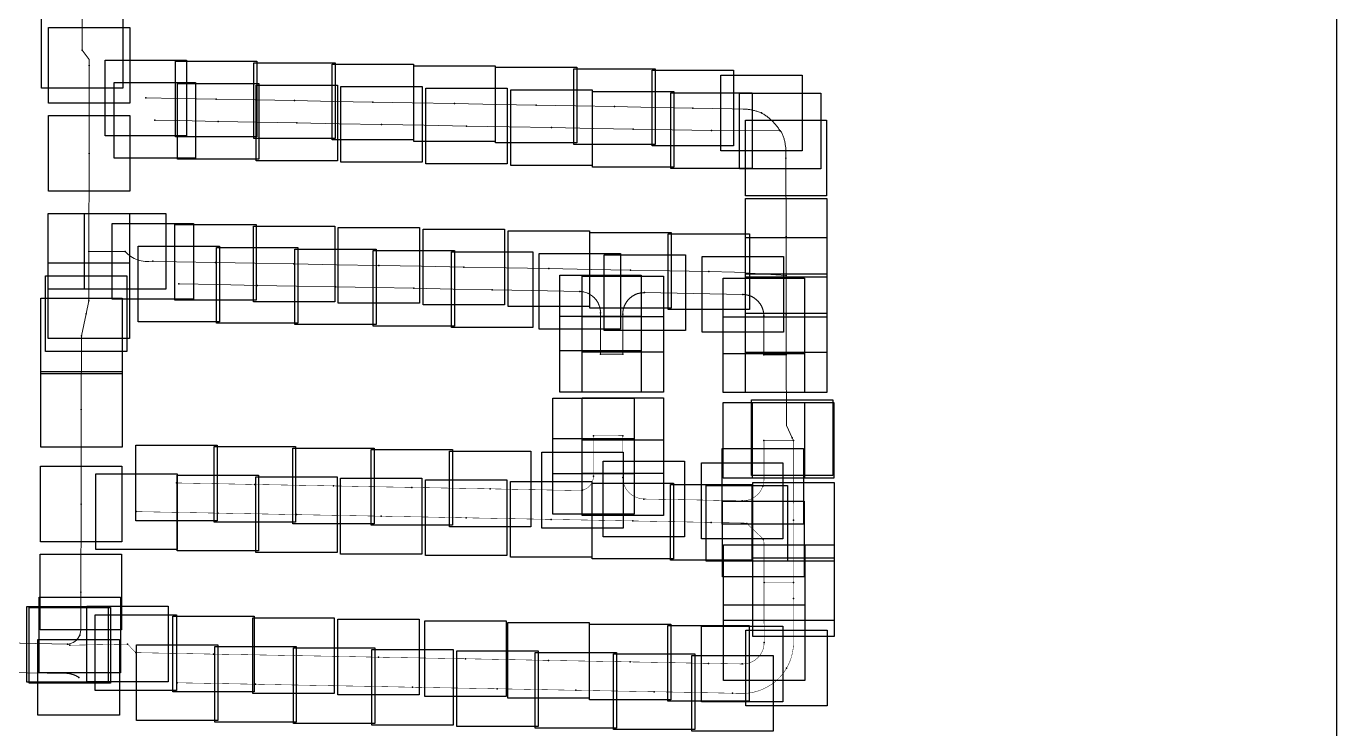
# Model space of a CAD drawing. Header units: millimetres. Extents: x 881174 to 1703730, y 372762 to 704197.
# Drawn here: x 885005 to 887011, y 667898 to 668975 of the extents above; entities that cross this region are included whole.
import ezdxf

# ---------------------------------------------------------------- set-up
doc = ezdxf.new("R2010")
doc.units = ezdxf.units.MM
for name, color, linetype, lineweight in [('2Block', 190, 'Continuous', 30), ('Capa1', 190, 'Continuous', 30), ('Exercise01', 190, 'Continuous', 30)]:
    doc.layers.add(name, color=color, linetype=linetype, lineweight=lineweight)
doc.layers.add('Polyline01', color=7, linetype='Continuous', lineweight=60, true_color=0xa451a4)

msp = doc.modelspace()

# ---------------------------------------------------------------- linework, layer by layer
at = {"layer": '2Block', "ltscale": 1.5}
for points in [[(885028.6, 668995.9), (885153.1, 668995.9), (885153.1, 668879.9), (885028.6, 668879.9)], [(885039.5, 668972.7), (885164, 668972.7), (885164, 668856.8), (885039.5, 668856.8)], [(885039.5, 668972.7), (885164, 668972.7), (885164, 668856.8), (885039.5, 668856.8)], [(885126.1, 668922.9), (885250.5, 668922.9), (885250.5, 668807), (885126.1, 668807)], [(885233.5, 668920.9), (885358, 668920.9), (885358, 668805), (885233.5, 668805)], [(885353.5, 668918.7), (885478, 668918.7), (885478, 668802.7), (885353.5, 668802.7)], [(885473.5, 668916.4), (885598, 668916.4), (885598, 668800.5), (885473.5, 668800.5)], [(885598.5, 668914.1), (885723, 668914.1), (885723, 668798.1), (885598.5, 668798.1)], [(885723.4, 668911.7), (885847.9, 668911.7), (885847.9, 668795.8), (885723.4, 668795.8)], [(885843.4, 668909.4), (885967.9, 668909.4), (885967.9, 668793.5), (885843.4, 668793.5)], [(885963.4, 668907.2), (886087.9, 668907.2), (886087.9, 668791.2), (885963.4, 668791.2)], [(886068.3, 668899.9), (886192.8, 668899.9), (886192.8, 668784), (886068.3, 668784)], [(885139.7, 668888.7), (885264.1, 668888.7), (885264.1, 668772.7), (885139.7, 668772.7)], [(885236.9, 668886.8), (885361.4, 668886.8), (885361.4, 668770.9), (885236.9, 668770.9)], [(885357.2, 668884.6), (885481.7, 668884.6), (885481.7, 668768.6), (885357.2, 668768.6)], [(885486.8, 668882.1), (885611.3, 668882.1), (885611.3, 668766.2), (885486.8, 668766.2)], [(885616.8, 668879.7), (885741.3, 668879.7), (885741.3, 668763.8), (885616.8, 668763.8)], [(885746.8, 668877.3), (885871.3, 668877.3), (885871.3, 668761.3), (885746.8, 668761.3)], [(885871.8, 668874.9), (885996.3, 668874.9), (885996.3, 668759), (885871.8, 668759)], [(885991.8, 668872.6), (886116.2, 668872.6), (886116.2, 668756.7), (885991.8, 668756.7)], [(886096.9, 668872.2), (886221.3, 668872.2), (886221.3, 668756.2), (886096.9, 668756.2)], [(885039.2, 668837.7), (885163.7, 668837.7), (885163.7, 668721.8), (885039.2, 668721.8)], [(886105.8, 668830.8), (886230.2, 668830.8), (886230.2, 668714.8), (886105.8, 668714.8)], [(886105.8, 668710.8), (886230.3, 668710.8), (886230.3, 668594.8), (886105.8, 668594.8)], [(885038.8, 668687.7), (885163.3, 668687.7), (885163.3, 668571.8), (885038.8, 668571.8)], [(885094.2, 668687.8), (885218.7, 668687.8), (885218.7, 668571.8), (885094.2, 668571.8)], [(885136.7, 668672.7), (885261.2, 668672.7), (885261.2, 668556.8), (885136.7, 668556.8)], [(885232.8, 668670.9), (885357.3, 668670.9), (885357.3, 668554.9), (885232.8, 668554.9)], [(885352.8, 668668.6), (885477.3, 668668.6), (885477.3, 668552.7), (885352.8, 668552.7)], [(885482.8, 668666.2), (885607.3, 668666.2), (885607.3, 668550.2), (885482.8, 668550.2)], [(885612.8, 668663.7), (885737.2, 668663.7), (885737.2, 668547.8), (885612.8, 668547.8)], [(885742.7, 668661.3), (885867.2, 668661.3), (885867.2, 668545.4), (885742.7, 668545.4)], [(885867.7, 668658.9), (885992.2, 668658.9), (885992.2, 668543), (885867.7, 668543)], [(885176.4, 668637.9), (885300.9, 668637.9), (885300.9, 668522), (885176.4, 668522)], [(885987.7, 668656.7), (886112.2, 668656.7), (886112.2, 668540.7), (885987.7, 668540.7)], [(886105.9, 668650.8), (886230.4, 668650.8), (886230.4, 668534.8), (886105.9, 668534.8)], [(886105.9, 668650.8), (886230.4, 668650.8), (886230.4, 668534.8), (886105.9, 668534.8)], [(885296.4, 668635.7), (885420.9, 668635.7), (885420.9, 668519.7), (885296.4, 668519.7)], [(885416.3, 668633.4), (885540.8, 668633.4), (885540.8, 668517.5), (885416.3, 668517.5)], [(885536.3, 668631.2), (885660.8, 668631.2), (885660.8, 668515.2), (885536.3, 668515.2)], [(885656.3, 668628.9), (885780.8, 668628.9), (885780.8, 668513), (885656.3, 668513)], [(885790.1, 668626.4), (885914.6, 668626.4), (885914.6, 668510.4), (885790.1, 668510.4)], [(885889.5, 668624.5), (886014, 668624.5), (886014, 668508.6), (885889.5, 668508.6)], [(886039.6, 668621.7), (886164.1, 668621.7), (886164.1, 668505.8), (886039.6, 668505.8)], [(885038.7, 668612), (885163.2, 668612), (885163.2, 668496.1), (885038.7, 668496.1)], [(885038.7, 668612), (885163.2, 668612), (885163.2, 668496.1), (885038.7, 668496.1)], [(885034.6, 668592.1), (885159.1, 668592.1), (885159.1, 668476.2), (885034.6, 668476.2)], [(885034.6, 668592.1), (885159.1, 668592.1), (885159.1, 668476.2), (885034.6, 668476.2)], [(885821.9, 668593.4), (885946.4, 668593.4), (885946.4, 668477.5), (885821.9, 668477.5)], [(885855.9, 668591.6), (885980.4, 668591.6), (885980.4, 668475.6), (885855.9, 668475.6)], [(886071.9, 668588.8), (886196.4, 668588.8), (886196.4, 668472.8), (886071.9, 668472.8)], [(886105.9, 668590.8), (886230.4, 668590.8), (886230.4, 668474.8), (886105.9, 668474.8)], [(885027.5, 668558.2), (885152, 668558.2), (885152, 668442.3), (885027.5, 668442.3)], [(885821.9, 668530.3), (885946.4, 668530.3), (885946.4, 668414.3), (885821.9, 668414.3)], [(885822, 668530.3), (885946.5, 668530.3), (885946.5, 668414.3), (885822, 668414.3)], [(885855.9, 668530.2), (885980.4, 668530.2), (885980.4, 668414.3), (885855.9, 668414.3)], [(886071.9, 668529.5), (886196.4, 668529.5), (886196.4, 668413.5), (886071.9, 668413.5)], [(886106, 668529.4), (886230.5, 668529.4), (886230.5, 668413.5), (886106, 668413.5)], [(886106, 668529.4), (886230.5, 668529.4), (886230.5, 668413.5), (886106, 668413.5)], [(885027.3, 668445.6), (885151.8, 668445.6), (885151.8, 668329.6), (885027.3, 668329.6)], [(885811, 668405.1), (885935.5, 668405.1), (885935.5, 668289.1), (885811, 668289.1)], [(885856, 668405.4), (885980.4, 668405.4), (885980.4, 668289.4), (885856, 668289.4)], [(886072, 668398.3), (886196.5, 668398.3), (886196.5, 668282.3), (886072, 668282.3)], [(886115.2, 668402.3), (886239.6, 668402.3), (886239.6, 668286.3), (886115.2, 668286.3)], [(886117, 668398.3), (886241.5, 668398.3), (886241.5, 668282.3), (886117, 668282.3)], [(885811.1, 668343.3), (885935.6, 668343.3), (885935.6, 668227.4), (885811.1, 668227.4)], [(885856.1, 668341.3), (885980.6, 668341.3), (885980.6, 668225.4), (885856.1, 668225.4)], [(885173.1, 668333), (885297.5, 668333), (885297.5, 668217), (885173.1, 668217)], [(885293, 668330.7), (885417.5, 668330.7), (885417.5, 668214.8), (885293, 668214.8)], [(885413, 668328.4), (885537.5, 668328.4), (885537.5, 668212.5), (885413, 668212.5)], [(885533, 668326.2), (885657.5, 668326.2), (885657.5, 668210.2), (885533, 668210.2)], [(885653, 668323.9), (885777.5, 668323.9), (885777.5, 668208), (885653, 668208)], [(885794.2, 668322), (885918.7, 668322), (885918.7, 668206), (885794.2, 668206)], [(886070.3, 668327.9), (886194.7, 668327.9), (886194.7, 668211.9), (886070.3, 668211.9)], [(885026.9, 668300.7), (885151.4, 668300.7), (885151.4, 668184.7), (885026.9, 668184.7)], [(885888.4, 668308.4), (886012.9, 668308.4), (886012.9, 668192.5), (885888.4, 668192.5)], [(886038.5, 668305.6), (886163, 668305.6), (886163, 668189.6), (886038.5, 668189.6)], [(885111.5, 668289.1), (885236, 668289.1), (885236, 668173.2), (885111.5, 668173.2)], [(885236.4, 668286.8), (885360.9, 668286.8), (885360.9, 668170.8), (885236.4, 668170.8)], [(885356.4, 668284.5), (885480.9, 668284.5), (885480.9, 668168.6), (885356.4, 668168.6)], [(885486.4, 668282.1), (885610.9, 668282.1), (885610.9, 668166.1), (885486.4, 668166.1)], [(885616.3, 668279.6), (885740.8, 668279.6), (885740.8, 668163.7), (885616.3, 668163.7)], [(885746.3, 668277.2), (885870.8, 668277.2), (885870.8, 668161.2), (885746.3, 668161.2)], [(886117.1, 668275.8), (886241.6, 668275.8), (886241.6, 668159.8), (886117.1, 668159.8)], [(886117.1, 668275.8), (886241.6, 668275.8), (886241.6, 668159.8), (886117.1, 668159.8)], [(885871.3, 668274.8), (885995.8, 668274.8), (885995.8, 668158.9), (885871.3, 668158.9)], [(885991.3, 668272.6), (886115.8, 668272.6), (886115.8, 668156.6), (885991.3, 668156.6)], [(886046, 668270.9), (886170.5, 668270.9), (886170.5, 668155), (886046, 668155)], [(886071.1, 668246.9), (886195.6, 668246.9), (886195.6, 668131), (886071.1, 668131)], [(886072.2, 668180.3), (886196.7, 668180.3), (886196.7, 668064.4), (886072.2, 668064.4)], [(886117.2, 668180.4), (886241.7, 668180.4), (886241.7, 668064.4), (886117.2, 668064.4)], [(886117.3, 668180.4), (886241.7, 668180.4), (886241.7, 668064.4), (886117.3, 668064.4)], [(886117.3, 668180.4), (886241.7, 668180.4), (886241.7, 668064.4), (886117.3, 668064.4)], [(885026.6, 668165.8), (885151.1, 668165.8), (885151.1, 668049.9), (885026.6, 668049.9)], [(886117.2, 668155.8), (886241.7, 668155.8), (886241.7, 668039.8), (886117.2, 668039.8)], [(885024.9, 668100), (885149.4, 668100), (885149.4, 667984), (885024.9, 667984)], [(885006, 668086), (885130.4, 668086), (885130.4, 667970), (885006, 667970)], [(885009.6, 668084.4), (885134.1, 668084.4), (885134.1, 667968.4), (885009.6, 667968.4)], [(885098, 668086.1), (885222.5, 668086.1), (885222.5, 667970.2), (885098, 667970.2)], [(886072.2, 668088.5), (886196.7, 668088.5), (886196.7, 667972.6), (886072.2, 667972.6)], [(885110.6, 668073.1), (885235.1, 668073.1), (885235.1, 667957.2), (885110.6, 667957.2)], [(885229.7, 668070.8), (885354.2, 668070.8), (885354.2, 667954.8), (885229.7, 667954.8)], [(885351.9, 668068.6), (885476.4, 668068.6), (885476.4, 667952.6), (885351.9, 667952.6)], [(885482.3, 668066.1), (885606.8, 668066.1), (885606.8, 667950.2), (885482.3, 667950.2)], [(885615.3, 668063.7), (885739.8, 668063.7), (885739.8, 667947.7), (885615.3, 667947.7)], [(885742.3, 668061.2), (885866.7, 668061.2), (885866.7, 667945.3), (885742.3, 667945.3)], [(885867.2, 668058.9), (885991.7, 668058.9), (885991.7, 667942.9), (885867.2, 667942.9)], [(885987.2, 668056.6), (886111.7, 668056.6), (886111.7, 667940.7), (885987.2, 667940.7)], [(886038.7, 668055.6), (886163.1, 668055.6), (886163.1, 667939.7), (886038.7, 667939.7)], [(885023.2, 668035), (885147.7, 668035), (885147.7, 667919.1), (885023.2, 667919.1)], [(886106.6, 668049.3), (886231.1, 668049.3), (886231.1, 667933.4), (886106.6, 667933.4)], [(885174.1, 668026.9), (885298.6, 668026.9), (885298.6, 667911), (885174.1, 667911)], [(885294.1, 668024.6), (885418.5, 668024.6), (885418.5, 667908.7), (885294.1, 667908.7)], [(885414, 668022.4), (885538.5, 668022.4), (885538.5, 667906.4), (885414, 667906.4)], [(885534, 668020.1), (885658.5, 668020.1), (885658.5, 667904.2), (885534, 667904.2)], [(885664, 668017.7), (885788.5, 668017.7), (885788.5, 667901.7), (885664, 667901.7)], [(885784, 668015.4), (885908.5, 668015.4), (885908.5, 667899.5), (885784, 667899.5)], [(885903.9, 668013.2), (886028.4, 668013.2), (886028.4, 667897.2), (885903.9, 667897.2)], [(886023.9, 668010.9), (886148.4, 668010.9), (886148.4, 667895), (886023.9, 667895)]]:
    msp.add_lwpolyline(points, close=True, dxfattribs=at)
at = {"layer": 'Capa1', "color": 1}
for p in [(885090.9, 668937.9), (885101.7, 668914.7), (885101.7, 668914.7), (885188.3, 668865), (885295.8, 668862.9), (885415.8, 668860.7), (885535.7, 668858.4), (885660.7, 668856.1), (885785.7, 668853.7), (885905.7, 668851.5), (886025.6, 668849.2), (886130.6, 668841.9), (885201.9, 668830.7), (885299.1, 668828.9), (885419.5, 668826.6), (885549.1, 668824.2), (885679.1, 668821.7), (885809, 668819.3), (885934, 668816.9), (886054, 668814.7), (886159.1, 668814.2), (885101.4, 668779.7), (886168, 668772.8), (886168.1, 668652.8), (885101.1, 668629.7), (885156.5, 668629.8), (885198.9, 668614.7), (885295.1, 668612.9), (885415, 668610.7), (885545, 668608.2), (885675, 668605.8), (885805, 668603.3), (885930, 668601), (886049.9, 668598.7), (885238.6, 668580), (885358.6, 668577.7), (886168.1, 668592.8), (886168.1, 668592.8), (885478.6, 668575.5), (885598.6, 668573.2), (885718.5, 668570.9), (885852.4, 668568.4), (885951.7, 668566.6), (886101.8, 668563.7), (885100.9, 668554.1), (885100.9, 668554.1), (885096.9, 668534.2), (885096.9, 668534.2), (885884.2, 668535.5), (885918.1, 668533.6), (886134.1, 668530.8), (886168.2, 668532.8), (885089.8, 668500.2), (885884.2, 668472.3), (885884.2, 668472.3), (885918.2, 668472.3), (886134.2, 668471.5), (886168.2, 668471.5), (886168.2, 668471.5), (885089.5, 668387.6), (885873.3, 668347.1), (885918.2, 668347.4), (886134.3, 668340.3), (886177.4, 668344.3), (886179.3, 668340.3), (885873.3, 668285.3), (885918.3, 668283.4), (885235.3, 668275), (885355.3, 668272.7), (885475.3, 668270.5), (885595.2, 668268.2), (885715.2, 668266), (885856.5, 668264), (886132.5, 668269.9), (885089.2, 668242.7), (885950.6, 668250.4), (886100.7, 668247.6), (885173.7, 668231.1), (885298.7, 668228.8), (885418.6, 668226.5), (885548.6, 668224.1), (885678.6, 668221.6), (885808.6, 668219.2), (885933.5, 668216.8), (886179.4, 668217.8), (886179.4, 668217.8), (886053.5, 668214.6), (886108.2, 668213), (886133.3, 668189), (886134.4, 668122.4), (886179.4, 668122.4), (886179.5, 668122.4), (886179.5, 668122.4), (885088.9, 668107.9), (886179.4, 668097.8), (885087.1, 668042), (885068.2, 668028), (885071.9, 668026.4), (885160.3, 668028.1), (885172.8, 668015.1), (886134.5, 668030.6), (885291.9, 668012.8), (885414.1, 668010.6), (885544.5, 668008.1), (885677.5, 668005.7), (885804.5, 668003.2), (885929.5, 668000.9), (886049.5, 667998.6), (886100.9, 667997.7), (885085.5, 667977.1), (886168.9, 667991.3), (885236.3, 667968.9), (885356.3, 667966.7), (885476.3, 667964.4), (885596.3, 667962.1), (885726.2, 667959.7), (885846.2, 667957.4), (885966.2, 667955.2), (886086.2, 667952.9)]:
    msp.add_point(p, dxfattribs=at)
at = {"layer": 'Exercise01', "ltscale": 1.5}
msp.add_lwpolyline([(881173.9, 665063.8), (887011, 665063.8), (887011, 673564.4), (881173.9, 673564.4)], close=True, dxfattribs=at)
at = {"layer": 'Polyline01', "lineweight": 0}
for points in [[(885090.9, 668937.9), (885091, 669034.7)], [(885101.7, 668914.7), (885101.4, 668923.8), (885090.9, 668937.9)], [(885101.4, 668779.7), (885101.7, 668914.7)], [(885295.8, 668862.9), (885235.8, 668864.1), (885188.3, 668865)], [(885415.8, 668860.7), (885355.8, 668861.8), (885295.8, 668862.9), (885295.8, 668862.9)], [(885535.7, 668858.4), (885475.7, 668859.6), (885415.8, 668860.7)], [(885660.7, 668856.1), (885595.7, 668857.3), (885535.7, 668858.4), (885535.7, 668858.4)], [(885785.7, 668853.7), (885725.7, 668854.9), (885660.7, 668856.1)], [(885905.7, 668851.5), (885845.7, 668852.6), (885785.7, 668853.7)], [(886025.6, 668849.2), (885965.7, 668850.3), (885905.7, 668851.5)], [(886130.6, 668841.9), (886130, 668842.2), (886128.7, 668842.7), (886127.4, 668843.2), (886126.1, 668843.6), (886124.8, 668844), (886123.5, 668844.4), (886122.2, 668844.8), (886120.9, 668845.2), (886119.6, 668845.5), (886118.3, 668845.8), (886116.9, 668846.1), (886115.6, 668846.4), (886114.3, 668846.6), (886112.9, 668846.9), (886111.6, 668847.1), (886110.2, 668847.2), (886108.9, 668847.4), (886107.5, 668847.5), (886106.2, 668847.6), (886104.8, 668847.7), (886102.5, 668847.8), (886085.6, 668848.1), (886025.6, 668849.2), (886025.6, 668849.2)], [(886159.1, 668814.2), (886158.7, 668814.9), (886158, 668816), (886157.2, 668817.2), (886156.5, 668818.3), (886155.7, 668819.4), (886154.9, 668820.5), (886154, 668821.6), (886153.2, 668822.6), (886152.3, 668823.7), (886151.4, 668824.7), (886150.5, 668825.7), (886149.6, 668826.8), (886148.7, 668827.7), (886147.7, 668828.7), (886146.8, 668829.7), (886145.8, 668830.6), (886144.8, 668831.5), (886143.8, 668832.4), (886142.7, 668833.3), (886141.7, 668834.2), (886140.6, 668835.1), (886139.6, 668835.9), (886138.5, 668836.7), (886137.4, 668837.5), (886136.2, 668838.3), (886135.1, 668839), (886134, 668839.8), (886132.8, 668840.5), (886131.6, 668841.2), (886130.6, 668841.9)], [(885299.1, 668828.9), (885239.1, 668830), (885201.9, 668830.7)], [(885419.5, 668826.6), (885359.1, 668827.7), (885299.1, 668828.9)], [(885549.1, 668824.2), (885484.1, 668825.4), (885419.5, 668826.6)], [(885679.1, 668821.7), (885614.1, 668823), (885549.1, 668824.2)], [(885809, 668819.3), (885744.1, 668820.5), (885679.1, 668821.7)], [(885934, 668816.9), (885874, 668818.1), (885809, 668819.3)], [(886054, 668814.7), (885994, 668815.8), (885934, 668816.9)], [(886159.1, 668814.2), (886054, 668814.7)], [(885101.1, 668629.7), (885101.4, 668779.7)], [(886168.1, 668652.8), (886168, 668772.8)], [(886168.1, 668592.8), (886168.1, 668652.8)], [(885101.1, 668629.7), (885100.9, 668554.1)], [(885156.5, 668629.8), (885101.1, 668629.7)], [(885295.1, 668612.9), (885235.1, 668614), (885198.9, 668614.7)], [(885415, 668610.7), (885355.1, 668611.8), (885295.1, 668612.9)], [(885545, 668608.2), (885480, 668609.4), (885415, 668610.7)], [(885675, 668605.8), (885610, 668607), (885545, 668608.2)], [(885805, 668603.3), (885740, 668604.5), (885675, 668605.8)], [(885930, 668601), (885870, 668602.1), (885805, 668603.3)], [(886049.9, 668598.7), (885989.9, 668599.8), (885930, 668601)], [(886168.1, 668592.8), (886089.4, 668598), (886049.9, 668598.7)], [(885358.6, 668577.7), (885298.6, 668578.8), (885238.6, 668580)], [(885478.6, 668575.5), (885418.6, 668576.6), (885358.6, 668577.7)], [(886168.1, 668592.8), (886168.2, 668532.8)], [(885598.6, 668573.2), (885538.6, 668574.3), (885478.6, 668575.5)], [(885718.5, 668570.9), (885658.6, 668572.1), (885598.6, 668573.2)], [(885852.4, 668568.4), (885778.5, 668569.8), (885718.5, 668570.9)], [(885884.2, 668535.5), (885884.2, 668535.8), (885884.1, 668536.2), (885884.1, 668536.6), (885884.1, 668537), (885884.1, 668537.4), (885884.1, 668537.8), (885884, 668538.1), (885884, 668538.5), (885884, 668538.9), (885883.9, 668539.3), (885883.9, 668539.7), (885883.8, 668539.9), (885883.8, 668540.3), (885883.7, 668540.8), (885883.6, 668541.2), (885883.6, 668541.6), (885883.5, 668542), (885883.4, 668542.3), (885883.4, 668542.6), (885883.3, 668542.9), (885883.2, 668543.2), (885883.1, 668543.6), (885883, 668544), (885882.9, 668544.4), (885882.8, 668544.8), (885882.6, 668545.5), (885882.3, 668546.2), (885882.2, 668546.7), (885882, 668547.2), (885881.8, 668547.6), (885881.7, 668548), (885881.5, 668548.4), (885881.3, 668548.8), (885881.1, 668549.3), (885880.9, 668549.7), (885880.8, 668549.9), (885880.7, 668550.2), (885880.5, 668550.6), (885880.3, 668551), (885880, 668551.4), (885879.8, 668551.8), (885879.6, 668552.1), (885879.3, 668552.6), (885879.2, 668552.8), (885879, 668553.1), (885878.8, 668553.4), (885878.7, 668553.6), (885878.5, 668553.9), (885878.3, 668554.2), (885878.2, 668554.4), (885878, 668554.6), (885877.8, 668554.9), (885877.5, 668555.3), (885877.3, 668555.6), (885877.2, 668555.7), (885876.9, 668556.1), (885876.4, 668556.6), (885876.1, 668557), (885875.6, 668557.6), (885874.9, 668558.4), (885874.2, 668559), (885873.4, 668559.8), (885872.6, 668560.6), (885871.8, 668561.2), (885870.6, 668562.1), (885868.6, 668563.4), (885867.1, 668564.3), (885865.3, 668565.2), (885864.5, 668565.6), (885863.2, 668566.2), (885861.9, 668566.7), (885859.7, 668567.3), (885858.5, 668567.6), (885857.3, 668567.9), (885856, 668568.1), (885854.6, 668568.3), (885852.4, 668568.4)], [(885951.7, 668566.6), (885951.2, 668566.6), (885950.6, 668566.6), (885950, 668566.5), (885949.5, 668566.5), (885948.9, 668566.5), (885948.3, 668566.4), (885947.7, 668566.4), (885947.2, 668566.3), (885946.6, 668566.2), (885946, 668566.2), (885945.5, 668566.1), (885944.9, 668566), (885944.3, 668565.9), (885943.8, 668565.7), (885943.2, 668565.6), (885942.6, 668565.4), (885942.1, 668565.3), (885941.5, 668565.1), (885941, 668565), (885940.4, 668564.8), (885939.9, 668564.6), (885939.4, 668564.4), (885938.8, 668564.2), (885938.3, 668564), (885937.8, 668563.7), (885937.2, 668563.5), (885936.7, 668563.2), (885936.2, 668563), (885935.7, 668562.7), (885935.2, 668562.4), (885934.7, 668562.2), (885934.2, 668561.9), (885933.7, 668561.6), (885933.2, 668561.3), (885932.7, 668560.9), (885932.3, 668560.6), (885931.8, 668560.3), (885931.3, 668559.9), (885930.9, 668559.6), (885930.4, 668559.2), (885930, 668558.9), (885929.5, 668558.5), (885929.1, 668558.1), (885928.7, 668557.7), (885928.3, 668557.3), (885927.8, 668556.9), (885927.4, 668556.5), (885927, 668556.1), (885926.7, 668555.7), (885926.3, 668555.2), (885925.9, 668554.8), (885925.5, 668554.4), (885925.2, 668553.9), (885924.8, 668553.5), (885924.5, 668553), (885924.1, 668552.5), (885923.8, 668552.1), (885923.5, 668551.6), (885923.2, 668551.1), (885922.9, 668550.6), (885922.6, 668550.1), (885922.3, 668549.6), (885922, 668549.1), (885921.8, 668548.6), (885921.5, 668548.1), (885921.3, 668547.5), (885921, 668547), (885920.8, 668546.5), (885920.6, 668546), (885920.4, 668545.4), (885920.2, 668544.9), (885920, 668544.4), (885919.8, 668543.8), (885919.6, 668543.3), (885919.4, 668542.7), (885919.3, 668542.1), (885919.1, 668541.6), (885919, 668541), (885918.9, 668540.5), (885918.8, 668539.9), (885918.7, 668539.3), (885918.6, 668538.8), (885918.5, 668538.2), (885918.4, 668537.6), (885918.3, 668537.1), (885918.3, 668536.5), (885918.2, 668535.9), (885918.2, 668535.3), (885918.2, 668534.8), (885918.2, 668534.2), (885918.1, 668533.6)], [(886101.8, 668563.7), (886026.3, 668565.2), (885951.7, 668566.6)], [(886134.1, 668530.8), (886134.1, 668531.3), (886134.1, 668531.9), (886134.1, 668532.5), (886134.1, 668533.1), (886134, 668533.6), (886134, 668534.2), (886133.9, 668534.8), (886133.8, 668535.4), (886133.7, 668535.9), (886133.6, 668536.5), (886133.5, 668537.1), (886133.4, 668537.6), (886133.3, 668538.2), (886133.2, 668538.7), (886133, 668539.3), (886132.9, 668539.9), (886132.7, 668540.4), (886132.5, 668541), (886132.3, 668541.5), (886132.2, 668542), (886132, 668542.6), (886131.7, 668543.1), (886131.5, 668543.7), (886131.3, 668544.2), (886131, 668544.7), (886130.8, 668545.2), (886130.5, 668545.7), (886130.3, 668546.3), (886130, 668546.8), (886129.7, 668547.3), (886129.4, 668547.8), (886129.1, 668548.2), (886128.8, 668548.7), (886128.5, 668549.2), (886128.2, 668549.7), (886127.8, 668550.2), (886127.5, 668550.6), (886127.1, 668551.1), (886126.8, 668551.5), (886126.4, 668552), (886126, 668552.4), (886125.7, 668552.8), (886125.3, 668553.3), (886124.9, 668553.7), (886124.5, 668554.1), (886124.1, 668554.5), (886123.6, 668554.9), (886123.2, 668555.3), (886122.8, 668555.7), (886122.3, 668556), (886121.9, 668556.4), (886121.4, 668556.8), (886121, 668557.1), (886120.5, 668557.5), (886120.1, 668557.8), (886119.6, 668558.1), (886119.1, 668558.4), (886118.6, 668558.7), (886118.1, 668559), (886117.6, 668559.3), (886117.1, 668559.6), (886116.6, 668559.9), (886116.1, 668560.2), (886115.6, 668560.4), (886115.1, 668560.7), (886114.5, 668560.9), (886114, 668561.1), (886113.5, 668561.3), (886113, 668561.6), (886112.4, 668561.8), (886111.9, 668562), (886111.3, 668562.1), (886110.8, 668562.3), (886110.2, 668562.5), (886109.7, 668562.6), (886109.1, 668562.8), (886108.6, 668562.9), (886108, 668563), (886107.4, 668563.1), (886106.9, 668563.2), (886106.3, 668563.3), (886105.7, 668563.4), (886105.2, 668563.5), (886104.6, 668563.6), (886104, 668563.6), (886103.4, 668563.7), (886102.8, 668563.7), (886101.8, 668563.7)], [(885096.9, 668534.2), (885100.9, 668554.1)], [(885089.8, 668500.2), (885096.9, 668534.2)], [(885884.2, 668472.3), (885884.2, 668535.5)], [(885918.1, 668533.6), (885918.2, 668472.3), (885918.2, 668472.3)], [(886134.2, 668471.5), (886134.1, 668530.8)], [(886168.2, 668532.8), (886168.2, 668471.5)], [(885089.5, 668387.6), (885089.8, 668500.2)], [(885918.2, 668472.3), (885884.2, 668472.3)], [(886168.2, 668471.5), (886134.2, 668471.5)], [(886168.2, 668471.5), (886168.7, 668363), (886177.4, 668344.3)], [(886177.4, 668344.3), (886179.3, 668340.3)], [(884942.1, 667985.5), (885007.1, 667984.3), (885067.2, 667983.1), (885067.7, 667983.1), (885068.3, 667983.1), (885068.9, 667983), (885069.5, 667983), (885070, 667982.9), (885070.6, 667982.9), (885071.2, 667982.8), (885071.7, 667982.7), (885072.3, 667982.6), (885072.9, 667982.5), (885073.4, 667982.4), (885074, 667982.3), (885074.6, 667982.1), (885075.1, 667982), (885075.7, 667981.8), (885076.2, 667981.7), (885076.8, 667981.5), (885077.3, 667981.3), (885077.9, 667981.1), (885078.4, 667980.9), (885078.9, 667980.7), (885079.5, 667980.5), (885080, 667980.2), (885080.5, 667980), (885081, 667979.8), (885081.6, 667979.5), (885082.1, 667979.2), (885082.6, 667979), (885083.1, 667978.7), (885083.6, 667978.4), (885084.1, 667978.1), (885084.5, 667977.8), (885085.5, 667977.1)]]:
    msp.add_lwpolyline(points, dxfattribs=at).dxf.unprotected_set("ltscale", 0)
for points in [[(886168, 668772.8), (886168, 668780.8), (886168, 668782.2), (886167.9, 668783.6), (886167.9, 668784.9), (886167.8, 668786.3), (886167.7, 668787.6), (886167.6, 668789), (886167.4, 668790.3), (886167.2, 668791.7), (886167, 668793), (886166.8, 668794.4), (886166.6, 668795.7), (886166.3, 668797), (886166, 668798.4), (886165.7, 668799.7), (886165.3, 668801), (886165, 668802.3), (886164.6, 668803.6), (886164.2, 668804.9), (886163.7, 668806.2), (886163.3, 668807.5), (886162.8, 668808.8), (886162.3, 668810, 0.105107), (886159.1, 668814.2)], [(885198.9, 668614.7, -0.261103), (885156.5, 668629.8, -0.260342)]]:
    msp.add_lwpolyline(points, format="xyb", dxfattribs=at).dxf.unprotected_set("ltscale", 0)
at = {"layer": 'Polyline01', "lineweight": 0, "flags": 128}
for points in [[(885089.2, 668242.7), (885089.5, 668387.6)], [(885088.9, 668107.9), (885089.2, 668242.7)], [(884923, 668030.9), (885068.2, 668028)]]:
    msp.add_lwpolyline(points, dxfattribs=at).dxf.unprotected_set("ltscale", 0)
at = {"layer": 'Polyline01', "lineweight": 0, "const_width": 0.7}
for points in [[(885918.2, 668347.4), (885873.3, 668347.1)], [(886179.3, 668340.3), (886161.3, 668340.3), (886134.3, 668340.3)], [(886134.4, 668122.4), (886179.5, 668122.4)], [(885071.9, 668026.4), (885068.2, 668028)], [(885160.3, 668028.1), (885071.9, 668026.4)], [(885172.8, 668015.1), (885160.3, 668028.1)]]:
    msp.add_lwpolyline(points, dxfattribs=at).dxf.unprotected_set("ltscale", 0)
at = {"layer": 'Polyline01', "lineweight": 0, "const_width": 0.7, "flags": 128}
for points in [[(885873.3, 668347.1), (885873.3, 668285.4), (885873.3, 668285.3)], [(885918.3, 668283.4), (885918.3, 668283.5), (885918.2, 668341), (885918.2, 668347.4)], [(886134.3, 668340.3), (886134.3, 668340.3), (886134.3, 668280.7), (886134.3, 668280.1), (886134.3, 668279.5), (886134.3, 668278.9), (886134.2, 668278.4), (886134.2, 668277.8), (886134.1, 668277.2), (886134.1, 668276.6), (886134, 668276.1), (886133.9, 668275.5), (886133.8, 668274.9), (886133.7, 668274.4), (886133.6, 668273.8), (886133.5, 668273.2), (886133.3, 668272.7), (886133.2, 668272.1), (886133, 668271.6), (886132.9, 668271), (886132.7, 668270.5), (886132.5, 668269.9), (886132.5, 668269.9)], [(886179.4, 668217.8), (886179.3, 668277.8), (886179.3, 668340.3)], [(885873.3, 668285.3), (885873.3, 668285), (885873.3, 668284.6), (885873.3, 668284.2), (885873.3, 668283.8), (885873.2, 668283.5), (885873.2, 668283.1), (885873.1, 668282.7), (885873.1, 668282.3), (885873, 668281.9), (885873, 668281.6), (885872.9, 668281.2), (885872.8, 668280.8), (885872.7, 668280.4), (885872.7, 668280.1), (885872.6, 668279.7), (885872.5, 668279.3), (885872.3, 668278.9), (885872.2, 668278.6), (885872.1, 668278.2), (885872, 668277.8), (885871.8, 668277.5), (885871.7, 668277.1), (885871.6, 668276.8), (885871.4, 668276.4), (885871.2, 668276.1), (885871.1, 668275.7), (885870.9, 668275.4), (885870.7, 668275), (885870.5, 668274.7), (885870.4, 668274.4), (885870.2, 668274), (885870, 668273.7), (885869.8, 668273.4), (885869.5, 668273.1), (885869.3, 668272.8), (885869.1, 668272.4), (885868.9, 668272.1), (885868.6, 668271.8), (885868.4, 668271.5), (885868.1, 668271.2), (885867.9, 668271), (885867.6, 668270.7), (885867.4, 668270.4), (885867.1, 668270.1), (885866.9, 668269.8), (885866.6, 668269.6), (885866.3, 668269.3), (885866, 668269), (885865.7, 668268.8), (885865.4, 668268.5), (885865.1, 668268.3), (885864.8, 668268), (885864.5, 668267.8), (885864.2, 668267.6), (885863.9, 668267.4), (885863.6, 668267.1), (885863.3, 668266.9), (885863, 668266.7), (885862.6, 668266.5), (885862.3, 668266.3), (885862, 668266.1), (885861.6, 668266), (885861.3, 668265.8), (885860.9, 668265.6), (885860.6, 668265.5), (885860.2, 668265.3), (885859.9, 668265.1), (885859.5, 668265), (885859.2, 668264.9), (885858.8, 668264.7), (885858.4, 668264.6), (885858.1, 668264.5), (885857.7, 668264.4), (885857.3, 668264.2), (885857, 668264.1), (885856.6, 668264.1), (885856.5, 668264)], [(885950.6, 668250.4), (885949.6, 668250.6), (885949, 668250.6), (885948.5, 668250.6), (885947.9, 668250.7), (885947.3, 668250.8), (885946.7, 668250.8), (885946.2, 668250.9), (885945.6, 668251), (885945, 668251.1), (885944.5, 668251.2), (885943.9, 668251.4), (885943.4, 668251.5), (885942.8, 668251.6), (885942.2, 668251.8), (885941.7, 668252), (885941.1, 668252.1), (885940.6, 668252.3), (885940.1, 668252.5), (885939.5, 668252.7), (885939, 668252.9), (885938.4, 668253.1), (885937.9, 668253.4), (885937.4, 668253.6), (885936.9, 668253.9), (885936.4, 668254.1), (885935.8, 668254.4), (885935.3, 668254.6), (885934.8, 668254.9), (885934.3, 668255.2), (885933.9, 668255.5), (885933.4, 668255.8), (885932.9, 668256.2), (885932.4, 668256.5), (885931.9, 668256.8), (885931.5, 668257.2), (885931, 668257.5), (885930.6, 668257.9), (885930.1, 668258.2), (885929.7, 668258.6), (885929.3, 668259), (885928.8, 668259.4), (885928.4, 668259.8), (885928, 668260.2), (885927.6, 668260.6), (885927.2, 668261), (885926.8, 668261.4), (885926.4, 668261.9), (885926.1, 668262.3), (885925.7, 668262.7), (885925.3, 668263.2), (885925, 668263.6), (885924.6, 668264.1), (885924.3, 668264.6), (885924, 668265), (885923.7, 668265.5), (885923.3, 668266), (885923, 668266.5), (885922.7, 668267), (885922.5, 668267.5), (885922.2, 668268), (885921.9, 668268.5), (885921.7, 668269), (885921.4, 668269.6), (885921.2, 668270.1), (885920.9, 668270.6), (885920.7, 668271.1), (885920.5, 668271.7), (885920.3, 668272.2), (885920.1, 668272.8), (885919.9, 668273.3), (885919.8, 668273.8), (885919.6, 668274.4), (885919.4, 668275), (885919.3, 668275.5), (885919.2, 668276.1), (885919, 668276.6), (885918.9, 668277.2), (885918.8, 668277.8), (885918.7, 668278.3), (885918.6, 668278.9), (885918.6, 668279.5), (885918.5, 668280), (885918.4, 668280.6), (885918.4, 668281.2), (885918.4, 668281.8), (885918.3, 668282.3), (885918.3, 668282.9), (885918.3, 668283.4)], [(885355.3, 668272.7), (885295.3, 668273.9), (885235.3, 668275)], [(885475.3, 668270.5), (885415.3, 668271.6), (885355.3, 668272.7)], [(885595.2, 668268.2), (885535.2, 668269.3), (885475.3, 668270.5)], [(885715.2, 668266), (885655.2, 668267.1), (885595.2, 668268.2)], [(885856.5, 668264), (885856.2, 668264), (885855.9, 668263.9), (885855.5, 668263.8), (885855.1, 668263.7), (885854.7, 668263.7), (885854.3, 668263.6), (885854, 668263.6), (885853.6, 668263.5), (885853.2, 668263.5), (885852.8, 668263.5), (885852.4, 668263.4), (885852.1, 668263.4), (885851.7, 668263.4), (885851.3, 668263.4), (885850.9, 668263.4), (885775.2, 668264.8), (885715.2, 668266)], [(886132.5, 668269.9), (886132.3, 668269.4), (886132.1, 668268.8), (886131.9, 668268.3), (886131.7, 668267.8), (886131.4, 668267.2), (886131.2, 668266.7), (886131, 668266.2), (886130.7, 668265.7), (886130.4, 668265.2), (886130.2, 668264.7), (886129.9, 668264.2), (886129.6, 668263.7), (886129.3, 668263.2), (886129, 668262.7), (886128.7, 668262.2), (886128.3, 668261.7), (886128, 668261.3), (886127.6, 668260.8), (886127.3, 668260.3), (886126.9, 668259.9), (886126.6, 668259.4), (886126.2, 668259), (886125.8, 668258.6), (886125.4, 668258.2), (886125, 668257.7), (886124.6, 668257.3), (886124.2, 668256.9), (886123.8, 668256.5), (886123.4, 668256.1), (886122.9, 668255.8), (886122.5, 668255.4), (886122, 668255), (886121.6, 668254.7), (886121.2, 668254.3), (886120.7, 668254), (886120.2, 668253.6), (886119.7, 668253.3), (886119.3, 668253), (886118.8, 668252.7), (886118.3, 668252.4), (886117.8, 668252.1), (886117.3, 668251.8), (886116.8, 668251.5), (886116.3, 668251.3), (886115.7, 668251), (886115.2, 668250.8), (886114.7, 668250.5), (886114.2, 668250.3), (886113.6, 668250.1), (886113.1, 668249.9), (886112.6, 668249.7), (886112, 668249.5), (886111.5, 668249.3), (886110.9, 668249.1), (886110.4, 668249), (886109.8, 668248.8), (886109.3, 668248.7), (886108.7, 668248.5), (886108.1, 668248.4), (886107.6, 668248.3), (886107, 668248.2), (886106.4, 668248.1), (886105.9, 668248), (886105.3, 668247.9), (886104.7, 668247.9), (886104.2, 668247.8), (886103.6, 668247.8), (886103, 668247.7), (886102.4, 668247.7), (886101.8, 668247.7), (886101.3, 668247.7), (886100.7, 668247.7), (886100.7, 668247.6)], [(886100.7, 668247.6), (886026.2, 668249.1), (885950.6, 668250.4)], [(885298.7, 668228.8), (885238.7, 668229.9), (885173.7, 668231.1)], [(885418.6, 668226.5), (885358.6, 668227.7), (885298.7, 668228.8)], [(885548.6, 668224.1), (885483.6, 668225.3), (885418.6, 668226.5)], [(885678.6, 668221.6), (885613.6, 668222.9), (885548.6, 668224.1)], [(885808.6, 668219.2), (885743.6, 668220.4), (885678.6, 668221.6)], [(885933.5, 668216.8), (885873.6, 668218), (885808.6, 668219.2)], [(886053.5, 668214.6), (885993.5, 668215.7), (885933.5, 668216.8)], [(886179.5, 668122.4), (886179.4, 668157.8), (886179.4, 668217.8)], [(886108.2, 668213), (886107.7, 668213.1), (886107.1, 668213.2), (886106.5, 668213.3), (886106, 668213.4), (886105.4, 668213.4), (886104.8, 668213.5), (886104.2, 668213.6), (886103.7, 668213.6), (886103.1, 668213.6), (886102.1, 668213.7), (886102.1, 668213.7), (886053.5, 668214.6)], [(886133.3, 668189), (886108.2, 668213)], [(886134.4, 668122.4), (886134.4, 668180.6), (886134.4, 668180.7), (886134.4, 668181.3), (886134.4, 668181.9), (886134.3, 668182.4), (886134.3, 668183), (886134.3, 668183.6), (886134.2, 668184.2), (886134.1, 668184.7), (886134.1, 668185.3), (886134, 668185.9), (886133.9, 668186.4), (886133.8, 668187), (886133.7, 668187.6), (886133.5, 668188.1), (886133.4, 668188.7), (886133.3, 668189)], [(886134.4, 668122.4), (886134.4, 668105.2), (886134.5, 668030.6)], [(886179.4, 668122.4), (886179.4, 668097.8)], [(886179.4, 668097.8), (886179.5, 668037.8), (886179.5, 668030.7), (886179.5, 668028.9), (886179.4, 668027.6), (886179.4, 668026.2), (886179.3, 668024.9), (886179.2, 668023.5), (886179, 668022.2), (886178.9, 668020.8), (886178.7, 668019.4), (886178.5, 668018.1), (886178.2, 668016.8), (886178, 668015.4), (886177.7, 668014.1), (886177.4, 668012.8), (886177.1, 668011.4), (886176.7, 668010.1), (886176.4, 668008.8), (886176, 668007.5), (886175.6, 668006.2), (886175.1, 668004.9), (886174.7, 668003.6), (886174.2, 668002.4), (886173.7, 668001.1), (886173.1, 667999.9), (886172.6, 667998.6), (886172, 667997.4), (886171.4, 667996.1), (886170.8, 667994.9), (886170.2, 667993.7), (886169.5, 667992.5), (886168.9, 667991.3)], [(885291.9, 668012.8), (885172.8, 668015.1)], [(885414.1, 668010.6), (885354.6, 668011.7), (885291.9, 668012.8)], [(885544.5, 668008.1), (885479.6, 668009.4), (885414.1, 668010.6)], [(885677.5, 668005.7), (885609.5, 668006.9), (885544.5, 668008.1)], [(885804.5, 668003.2), (885739.5, 668004.5), (885677.5, 668005.7)], [(885929.5, 668000.9), (885869.5, 668002), (885804.5, 668003.2)], [(886049.5, 667998.6), (885989.5, 667999.8), (885929.5, 668000.9)], [(886100.9, 667997.7), (886049.5, 667998.6)], [(886168.9, 667991.3), (886167.9, 667989.7), (886167.2, 667988.6), (886166.4, 667987.4), (886165.7, 667986.3), (886164.9, 667985.2), (886164.1, 667984.1), (886163.3, 667983), (886162.4, 667982), (886161.6, 667980.9), (886160.7, 667979.9), (886159.8, 667978.8), (886158.9, 667977.8), (886157.9, 667976.8), (886157, 667975.9), (886156, 667974.9), (886155, 667973.9), (886154, 667973), (886153, 667972.1), (886152, 667971.2), (886151, 667970.3), (886149.9, 667969.5), (886148.8, 667968.7), (886147.7, 667967.8), (886146.6, 667967), (886145.5, 667966.3), (886144.4, 667965.5), (886143.2, 667964.8), (886142.1, 667964.1), (886140.9, 667963.4), (886139.7, 667962.7), (886138.5, 667962), (886137.3, 667961.4), (886136.1, 667960.8), (886134.9, 667960.2), (886133.1, 667959.4), (886131.9, 667958.8), (886130.6, 667958.3), (886129.3, 667957.8), (886128.1, 667957.3), (886126.8, 667956.9), (886125.5, 667956.4), (886124.2, 667956), (886122.9, 667955.6), (886121.6, 667955.3), (886120.3, 667954.9), (886118.9, 667954.6), (886117.6, 667954.3), (886116.3, 667954.1), (886114.9, 667953.8), (886113.6, 667953.6), (886112.2, 667953.4), (886110.9, 667953.2), (886109.5, 667953.1), (886108.2, 667952.9), (886106.8, 667952.8), (886105.5, 667952.8), (886104.1, 667952.7), (886102.7, 667952.7), (886101.4, 667952.7), (886100, 667952.7), (886086.2, 667952.9)], [(885356.3, 667966.7), (885296.3, 667967.8), (885236.3, 667968.9)], [(885476.3, 667964.4), (885416.3, 667965.5), (885356.3, 667966.7)], [(885596.3, 667962.1), (885536.3, 667963.3), (885476.3, 667964.4)], [(885726.2, 667959.7), (885661.2, 667960.9), (885596.3, 667962.1)], [(885846.2, 667957.4), (885786.2, 667958.6), (885726.2, 667959.7)], [(885966.2, 667955.2), (885906.2, 667956.3), (885846.2, 667957.4)], [(886086.2, 667952.9), (886026.2, 667954.1), (885966.2, 667955.2)]]:
    msp.add_lwpolyline(points, dxfattribs=at).dxf.unprotected_set("ltscale", 0)
at = {"layer": 'Polyline01', "lineweight": 0, "flags": 128}
for points in [[(885087.1, 668042, 0.078473), (885088.7, 668052.2), (885088.9, 668107.9)], [(885068.2, 668028, 0.286486), (885087.1, 668042)]]:
    msp.add_lwpolyline(points, format="xyb", dxfattribs=at).dxf.unprotected_set("ltscale", 0)
at = {"layer": 'Polyline01', "lineweight": 0, "const_width": 0.7}
msp.add_lwpolyline([(886134.5, 668030.6, -0.176207), (886127.5, 668010.3, -0.235135), (886100.9, 667997.7, 11.469072)], format="xyb", dxfattribs=at).dxf.unprotected_set("ltscale", 0)

doc.saveas('drawing.dxf')
